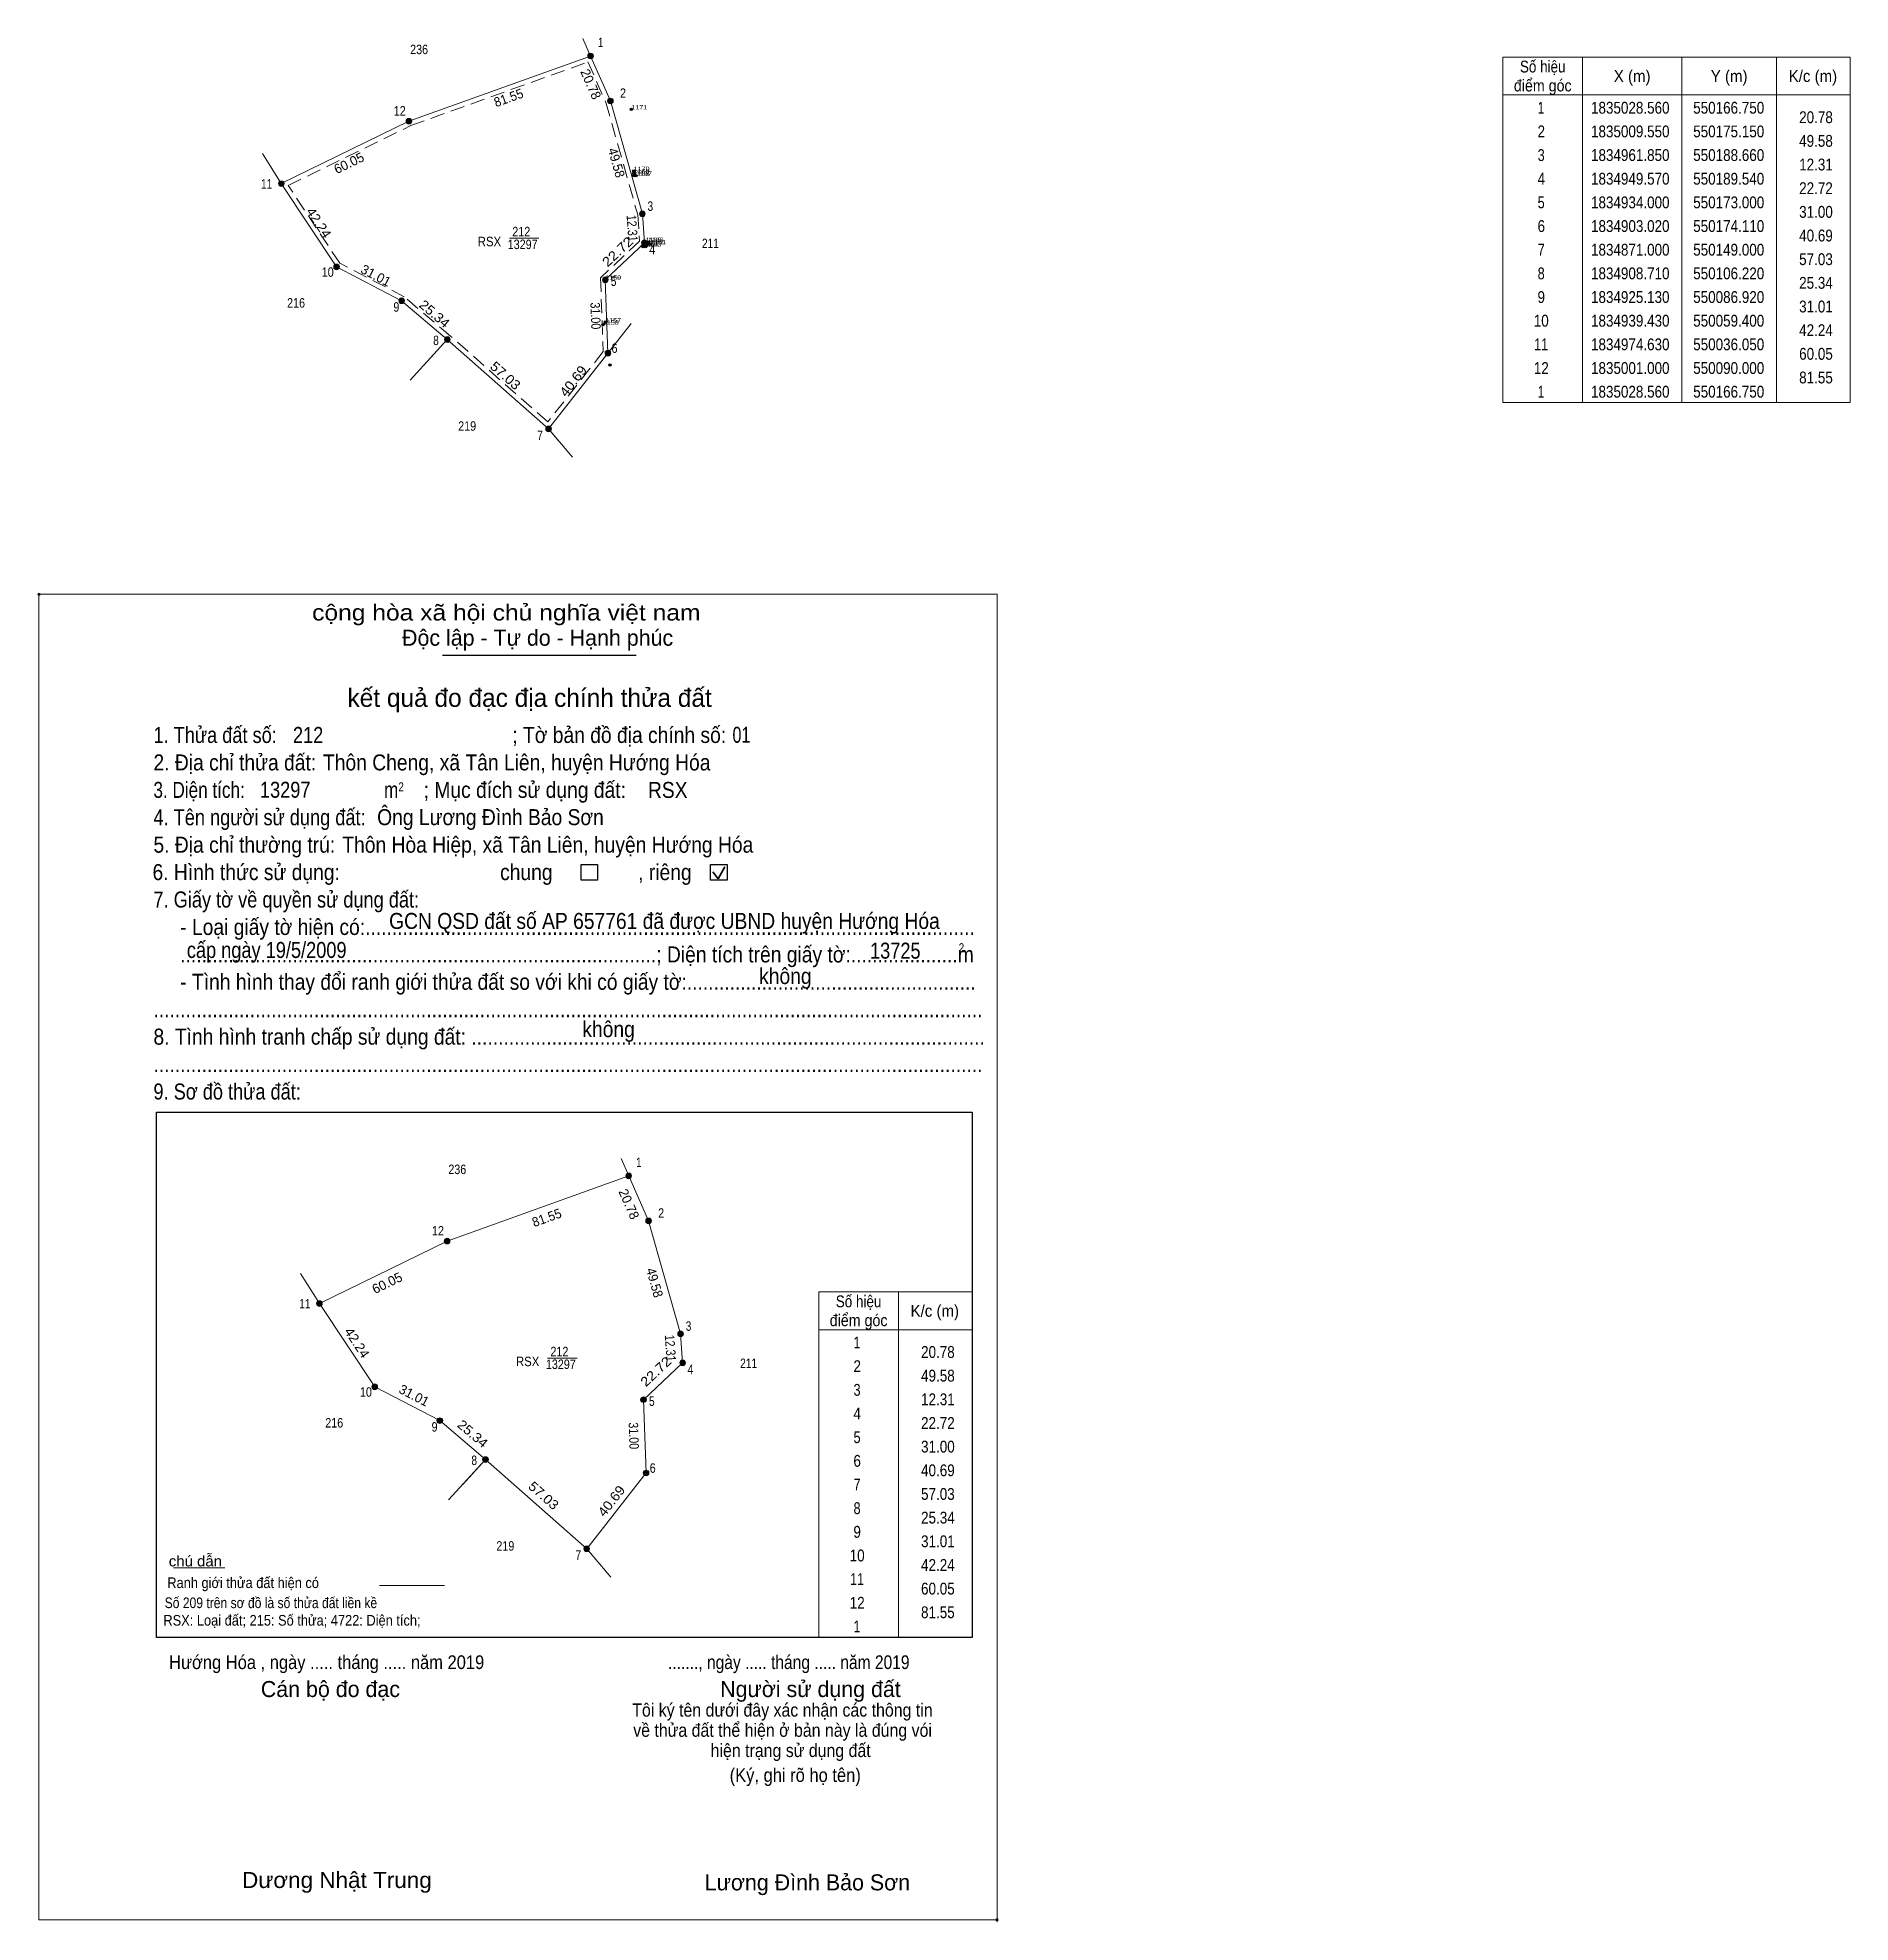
# Model space of a CAD drawing. Header units: metres. Extents: x 549933 to 550699, y 1834240 to 1835036.
import ezdxf
from ezdxf.enums import TextEntityAlignment as Align

# ---------------------------------------------------------------- set-up
doc = ezdxf.new("R2010")
doc.units = ezdxf.units.M
doc.header["$LTSCALE"] = 2
doc.header["$PDMODE"] = 32
doc.header["$PDSIZE"] = 1
doc.linetypes.add('MEDIUM_DASHED', pattern=[4.5, 3, -1.5])
for name, color, linetype, lineweight in [('1', 7, 'MEDIUM_DASHED', 13), ('12', 7, 'Continuous', 13), ('17', 7, 'Continuous', 13), ('2', 7, 'Continuous', 13), ('34', 7, 'Continuous', 13), ('55', 7, 'Continuous', 13), ('6', 7, 'Continuous', 13), ('63', 7, 'Continuous', 13)]:
    doc.layers.add(name, color=color, linetype=linetype, lineweight=lineweight)
doc.layers.add('7', color=7, linetype='Continuous')

msp = doc.modelspace()

# ---------------------------------------------------------------- hatches: boundary and pattern name
at = {"layer": '63'}
for points in [[(550167.95, 1835028.56, 1), (550165.55, 1835028.56, 1)], [(550176.35, 1835009.55, 1), (550173.95, 1835009.55, 1)], [(550091.2, 1835001, 1), (550088.8, 1835001, 1)], [(550037.25, 1834974.63, 1), (550034.85, 1834974.63, 1)], [(550189.86, 1834961.85, 1), (550187.46, 1834961.85, 1)], [(550190.74, 1834949.57, 1), (550188.34, 1834949.57, 1)], [(550060.6, 1834939.43, 1), (550058.2, 1834939.43, 1)], [(550174.2, 1834934, 1), (550171.8, 1834934, 1)], [(550088.12, 1834925.13, 1), (550085.72, 1834925.13, 1)], [(550107.42, 1834908.71, 1), (550105.02, 1834908.71, 1)], [(550175.31, 1834903.02, 1), (550172.91, 1834903.02, 1)], [(550150.2, 1834871, 1), (550147.8, 1834871, 1)], [(550184.09, 1834555.27, 1), (550181.69, 1834555.27, 1)], [(550192.49, 1834536.26, 1), (550190.09, 1834536.26, 1)], [(550107.34, 1834527.71, 1), (550104.94, 1834527.71, 1)], [(550053.39, 1834501.34, 1), (550050.99, 1834501.34, 1)], [(550206, 1834488.56, 1), (550203.6, 1834488.56, 1)], [(550206.88, 1834476.28, 1), (550204.48, 1834476.28, 1)], [(550076.74, 1834466.14, 1), (550074.34, 1834466.14, 1)], [(550190.34, 1834460.71, 1), (550187.94, 1834460.71, 1)], [(550104.26, 1834451.84, 1), (550101.86, 1834451.84, 1)], [(550123.56, 1834435.42, 1), (550121.16, 1834435.42, 1)], [(550191.45, 1834429.73, 1), (550189.05, 1834429.73, 1)], [(550166.34, 1834397.71, 1), (550163.94, 1834397.71, 1)]]:
    msp.add_hatch(color=256, dxfattribs=at).paths.add_polyline_path(points)

# ---------------------------------------------------------------- linework, layer by layer
at = {"layer": '1'}
msp.add_lwpolyline([(550165.67, 1835026.05), (550173.26, 1835008.87), (550186.68, 1834961.5), (550187.48, 1834950.37), (550170.97, 1834934.83), (550172.09, 1834903.68), (550148.73, 1834873.9), (550107.53, 1834910.22), (550088.04, 1834926.8), (550060.78, 1834940.97), (550038.98, 1834973.83), (550090.78, 1834999.15)], close=True, dxfattribs=at)
at = {"layer": '12'}
for p, q in [((550036.05, 1834974.63), (550028.04, 1834987.38)), ((550106.22, 1834908.71), (550096.46, 1834898.06)), ((550183.96, 1834915.58), (550149, 1834871))]:
    msp.add_line(p, q, dxfattribs=at)
for points in [[(550036.05, 1834974.63), (550090, 1835001), (550166.75, 1835028.56)], [(550106.22, 1834908.71), (550086.92, 1834925.13), (550059.4, 1834939.43), (550036.05, 1834974.63)], [(550106.22, 1834908.71), (550149, 1834871), (550153.4, 1834865.8)]]:
    msp.add_lwpolyline(points, dxfattribs=at)
at = {"layer": '17'}
msp.add_line((549990.49, 1834389.6), (550012.21, 1834389.6), dxfattribs=at)
at = {"layer": '2', "lineweight": 25}
for p, q in [((550104.18, 1834775.38), (550186.08, 1834775.38)), ((549983.25, 1834582.21), (550328.06, 1834582.21)), ((550328.06, 1834582.21), (550328.06, 1834360.26))]:
    msp.add_line(p, q, dxfattribs=at)
at = {"layer": '2', "lineweight": 35}
for p, q in [((550220.72, 1834680.83), (550223.53, 1834685.85)), ((550218.42, 1834683.83), (550220.72, 1834680.83))]:
    msp.add_line(p, q, dxfattribs=at)
at = {"layer": '2'}
for points in [[(550163.5, 1835035.92), (550166.75, 1835028.56), (550090, 1835001), (550036.05, 1834974.63), (550028.04, 1834987.38)], [(550090, 1835001), (550166.75, 1835028.56), (550175.15, 1835009.55), (550188.66, 1834961.85)], [(550174.11, 1834903.02), (550149, 1834871), (550106.22, 1834908.71), (550086.92, 1834925.13), (550059.4, 1834939.43), (550036.05, 1834974.63), (550090, 1835001)], [(550090.55, 1834891.61), (550106.22, 1834908.71), (550086.92, 1834925.13), (550059.4, 1834939.43), (550036.05, 1834974.63), (550028.04, 1834987.38)], [(550096.46, 1834898.06), (550106.22, 1834908.71), (550149, 1834871), (550159.17, 1834858.98)], [(550179.64, 1834562.63), (550182.89, 1834555.27), (550106.14, 1834527.71), (550052.19, 1834501.34), (550044.18, 1834514.09)], [(550106.14, 1834527.71), (550182.89, 1834555.27), (550191.29, 1834536.26), (550204.8, 1834488.56)], [(550190.25, 1834429.73), (550165.14, 1834397.71), (550122.36, 1834435.42), (550103.06, 1834451.84), (550075.54, 1834466.14), (550052.19, 1834501.34), (550106.14, 1834527.71)], [(550106.69, 1834418.32), (550122.36, 1834435.42), (550103.06, 1834451.84), (550075.54, 1834466.14), (550052.19, 1834501.34), (550044.18, 1834514.09)], [(550112.6, 1834424.77), (550122.36, 1834435.42), (550165.14, 1834397.71), (550175.31, 1834385.69)]]:
    msp.add_lwpolyline(points, dxfattribs=at)
msp.add_lwpolyline([(549933.59, 1834801.08), (550338.61, 1834801.08), (550338.61, 1834240.88), (549933.59, 1834240.88)], close=True, dxfattribs=at)
at = {"layer": '2', "lineweight": 25}
for points in [[(550162.78, 1834686.82), (550169.74, 1834686.82), (550169.74, 1834680.33), (550162.78, 1834680.33)], [(550217.51, 1834686.82), (550224.47, 1834686.82), (550224.47, 1834680.33), (550217.51, 1834680.33)]]:
    msp.add_lwpolyline(points, close=True, dxfattribs=at)
msp.add_lwpolyline([(550328.06, 1834360.26), (549983.25, 1834360.26), (549983.25, 1834582.21)], dxfattribs=at)
at = {"layer": '2'}
for p in [(549933.59, 1834801.08), (550338.61, 1834240.88)]:
    msp.add_point(p, dxfattribs=at)
at = {"layer": '34'}
for p, q in [((550163.5, 1835035.92), (550166.75, 1835028.56)), ((550179.64, 1834562.63), (550182.89, 1834555.27))]:
    msp.add_line(p, q, dxfattribs=at)
for points in [[(550166.75, 1835028.56), (550175.15, 1835009.55), (550188.66, 1834961.85), (550189.54, 1834949.57)], [(550182.89, 1834555.27), (550191.29, 1834536.26), (550204.8, 1834488.56), (550205.68, 1834476.28)]]:
    msp.add_lwpolyline(points, dxfattribs=at)
at = {"layer": '55'}
for p, q in [((550189.54, 1834949.57), (550173, 1834934)), ((550174.11, 1834903.02), (550173, 1834934)), ((550205.68, 1834476.28), (550189.14, 1834460.71)), ((550190.25, 1834429.73), (550189.14, 1834460.71))]:
    msp.add_line(p, q, dxfattribs=at)
at = {"layer": '6'}
msp.add_line((550077.55, 1834382.22), (550104.97, 1834382.22), dxfattribs=at)
at = {"layer": '63'}
for p, q in [((550586.01, 1835028.09), (550586.01, 1834882.09)), ((550628.01, 1835028.09), (550628.01, 1834882.09)), ((550668.01, 1835028.09), (550668.01, 1834882.09)), ((550552.41, 1835012.09), (550699.21, 1835012.09)), ((550132.46, 1834951.51), (550144.93, 1834951.51)), ((550296.86, 1834506.26), (550296.86, 1834360.26)), ((550296.86, 1834506.26), (550296.86, 1834360.26)), ((550263.26, 1834490.26), (550328.06, 1834490.26)), ((550148.6, 1834478.22), (550161.07, 1834478.22))]:
    msp.add_line(p, q, dxfattribs=at)
for points in [[(550552.41, 1835028.09), (550699.21, 1835028.09), (550699.21, 1834882.09), (550552.41, 1834882.09)], [(550263.26, 1834506.26), (550328.06, 1834506.26), (550328.06, 1834360.26), (550263.26, 1834360.26)]]:
    msp.add_lwpolyline(points, close=True, dxfattribs=at)
for centre in [(550166.75, 1835028.56), (550175.15, 1835009.55), (550090, 1835001), (550036.05, 1834974.63), (550188.66, 1834961.85), (550189.54, 1834949.57), (550059.4, 1834939.43), (550173, 1834934), (550086.92, 1834925.13), (550106.22, 1834908.71), (550174.11, 1834903.02), (550149, 1834871), (550182.89, 1834555.27), (550191.29, 1834536.26), (550106.14, 1834527.71), (550052.19, 1834501.34), (550204.8, 1834488.56), (550205.68, 1834476.28), (550075.54, 1834466.14), (550189.14, 1834460.71), (550103.06, 1834451.84), (550122.36, 1834435.42), (550190.25, 1834429.73), (550165.14, 1834397.71)]:
    msp.add_circle(centre, 1.2, dxfattribs=at)
at = {"layer": '7'}
for p in [(550184, 1835006), (550185, 1834980), (550185, 1834979), (550185, 1834978), (550186, 1834978), (550189, 1834948), (550190, 1834950), (550190, 1834948), (550191, 1834950), (550191, 1834949), (550192, 1834949), (550173, 1834934), (550173, 1834916), (550172, 1834915), (550175, 1834898)]:
    msp.add_point(p, dxfattribs=at)

# ---------------------------------------------------------------- texts
at = {"layer": '1'}
for s, width, p in [('212', 0.85, (550137.475, 1834952.35)), ('RSX', 0.9, (550124.02, 1834948.17)), ('13297', 0.85, (550138.065, 1834946.97)), ('RSX', 0.9, (550140.16, 1834474.88)), ('212', 0.85, (550153.615, 1834479.06)), ('13297', 0.85, (550154.205, 1834473.68))]:
    msp.add_text(s, height=4, dxfattribs=dict(at, width=width)).set_placement(p, align=Align.CENTER)
at = {"layer": '12', "width": 1.25}
for s, p in [('1171', (550184, 1835006)), ('1170', (550185, 1834980)), ('1169', (550185, 1834979)), ('1168', (550185, 1834978)), ('1167', (550186, 1834978)), ('1164', (550189, 1834948)), ('1165', (550190, 1834950)), ('1163', (550190, 1834948)), ('1166', (550191, 1834950)), ('1162', (550191, 1834949)), ('1161', (550192, 1834949)), ('1159', (550173, 1834934)), ('1160', (550173, 1834934)), ('1158', (550172, 1834915)), ('1157', (550173, 1834916))]:
    msp.add_text(s, height=1.8, dxfattribs=at).set_placement(p)
at = {"layer": '2'}
for s, height, width, p in [('cộng hòa xã hội chủ nghĩa việt nam', 6.761, 1.15, (550049.08, 1834790)), ('1. Thửa đất số:', 6.761, 0.85, (549982.02, 1834738.24)), ('212', 6.76, 0.85, (550040.98, 1834738.24)), ('; Tờ bản đồ địa chính số:', 6.761, 0.9, (550133.7, 1834738.24)), ('01', 6.765, 0.75, (550226.76, 1834738.32)), ('2. Địa chỉ thửa đất:', 6.761, 0.9, (549982.02, 1834726.64)), ('Thôn Cheng, xã Tân Liên, huyện Hướng Hóa', 6.765, 0.9, (550053.67, 1834726.64)), ('3. Diện tích:', 6.761, 0.8, (549982.02, 1834715.04)), ('13297', 6.76, 0.85, (550027.02, 1834715.1)), ('m', 6.761, 0.8, (550079.47, 1834715.04)), ('2', 3.863, 0.8, (550085.54, 1834717.76)), ('; Mục đích sử dụng đất:', 6.761, 0.9, (550096.22, 1834715.04)), ('RSX', 6.765, 0.9, (550191.02, 1834715)), ('4. Tên người sử dụng đất:', 6.761, 0.85, (549982.02, 1834703.46)), ('Ông Lương Đình Bảo Sơn', 6.765, 0.9, (550076.56, 1834703.51)), ('5. Địa chỉ thường trú:', 6.761, 0.9, (549982.02, 1834691.87)), ('Thôn Hòa Hiệp, xã Tân Liên, huyện Hướng Hóa', 6.765, 0.9, (550061.83, 1834691.87)), ('6. Hình thức sử dụng:', 6.761, 0.9, (549981.62, 1834680.28)), ('chung                , riêng', 6.761, 0.9, (550128.54, 1834680.28)), ('7. Giấy tờ về quyền sử dụng đất:', 6.761, 0.85, (549982.02, 1834668.7)), ('     - Loại giấy tờ hiện có:..................................................................................................................', 6.761, 0.9, (549982.02, 1834657.1)), ('GCN QSD đất số AP 657761 đã được UBND huyện Hướng Hóa', 6.76, 0.9, (550081.62, 1834659.65)), ('cấp ngày 19/5/2009', 6.76, 0.85, (549996.13, 1834647.38)), ('13725', 6.76, 0.85, (550284.88, 1834647.09)), ('2', 3.863, 0.8, (550322.38, 1834649.76)), ('     .........................................................................................; Diện tích trên giấy tờ:....................m', 6.761, 0.9, (549982.02, 1834645.5)), ('     - Tình hình thay đổi ranh giới thửa đất so với khi có giấy tờ:......................................................', 6.761, 0.9, (549982.02, 1834633.92)), ('không', 6.761, 0.9, (550238.02, 1834636.37)), ('...........................................................................................................................................................', 6.761, 0.9, (549982.02, 1834622.33)), ('8. Tình hình tranh chấp sử dụng đất: ................................................................................................', 6.761, 0.9, (549982.02, 1834610.74)), ('không', 6.761, 0.9, (550163.3, 1834613.93)), ('...........................................................................................................................................................', 6.761, 0.9, (549982.02, 1834599.16)), ('9. Sơ đồ thửa đất:', 6.761, 0.85, (549982.02, 1834587.56)), ('Hướng Hóa , ngày ..... tháng ..... năm 2019', 5.79, 0.9, (549988.63, 1834346.87)), ('......., ngày ..... tháng ..... năm 2019', 5.79, 0.85, (550199.52, 1834346.87)), ('(Ký, ghi rõ họ tên)', 5.795, 0.9, (550225.56, 1834299.16)), ('Dương Nhật Trung', 6.765, 1.05, (550019.48, 1834254.34))]:
    msp.add_text(s, height=height, dxfattribs=dict(at, width=width)).set_placement(p)
for s, height, p in [('Độc lập - Tự do - Hạnh phúc', 6.761, (550087.09, 1834779.34)), ('Cán bộ đo đạc', 6.761, (550027.4, 1834335.04)), ('Người sử dụng đất', 6.761, (550221.54, 1834335.04)), ('Lương Đình Bảo Sơn', 6.765, (550215, 1834253.34))]:
    msp.add_text(s, height=height, dxfattribs=at).set_placement(p)
for s, height, p in [('kết quả đo đạc địa chính thửa đất', 7.727, (550141.02, 1834753.49)), ('.', 1.932, (550338.576, 1834239.84))]:
    msp.add_text(s, height=height, dxfattribs=at).set_placement(p, align=Align.CENTER)
at = {"layer": '2', "width": 0.9}
for s, p in [('Tôi ký tên dưới đây xác nhận các thông tin', (550247.865, 1834326.77)), ('về thửa đất thể hiện ở bản này là đúng vói', (550247.925, 1834318.24)), ('hiện trạng sử dụng đất', (550251.34, 1834309.68))]:
    msp.add_text(s, height=5.585, dxfattribs=at).set_placement(p, align=Align.CENTER)
at = {"layer": '6'}
for s, width, p in [('chú dẫn', 1.05, (549988.51, 1834390.24)), ('Ranh giới thửa đất hiện có ', 0.9, (549987.88, 1834381.1)), ('Số 209 trên sơ đồ là số thửa đất liền kề', 0.85, (549986.76, 1834372.62)), ('RSX: Loại đất; 215: Số thửa; 4722: Diện tích;', 0.9, (549986.22, 1834365.22))]:
    msp.add_text(s, height=4.5, dxfattribs=dict(at, width=width)).set_placement(p)
at = {"layer": '63'}
for s, height, width, p in [(' 1', 4, 0.75, (550172.13, 1835032.3)), (' 2', 4, 0.85, (550181.73, 1835010.89)), (' 12', 4, 0.85, (550088.65, 1835003.39)), ('20.78', 5, 0.85, (550691.81, 1835000.19)), ('49.58', 5, 0.85, (550691.81, 1834990.19)), ('12.31', 5, 0.85, (550691.81, 1834980.19)), (' 11', 4, 0.8, (550032.24, 1834972.54)), ('22.72', 5, 0.85, (550691.81, 1834970.19)), (' 3', 4, 0.8, (550193.22, 1834963.12)), ('31.00', 5, 0.85, (550691.81, 1834960.19)), (' 4', 4, 0.85, (550194.1, 1834944.78)), ('40.69', 5, 0.85, (550691.81, 1834950.19)), ('57.03', 5, 0.85, (550691.81, 1834940.19)), (' 10', 4, 0.85, (550058.21, 1834935.25)), (' 5', 4, 0.8, (550177.71, 1834931.38)), ('25.34', 5, 0.85, (550691.81, 1834930.19)), (' 9', 4, 0.85, (550085.95, 1834920.5)), ('31.01', 5, 0.85, (550691.81, 1834920.19)), (' 8', 4, 0.8, (550102.64, 1834906.39)), ('42.24', 5, 0.85, (550691.81, 1834910.19)), (' 6', 4, 0.85, (550178.15, 1834903.1)), ('60.05', 5, 0.85, (550691.81, 1834900.19)), ('81.55', 5, 0.85, (550691.81, 1834890.19)), (' 7', 4, 0.8, (550146.61, 1834866.29)), (' 1', 4, 0.75, (550188.27, 1834559.01)), (' 12', 4, 0.85, (550104.79, 1834530.1)), (' 2', 4, 0.85, (550197.87, 1834537.6)), (' 11', 4, 0.8, (550048.38, 1834499.25)), (' 3', 4, 0.8, (550209.36, 1834489.83)), ('20.78', 5, 0.85, (550320.68, 1834478.36)), (' 4', 4, 0.85, (550210.24, 1834471.49)), ('49.58', 5, 0.85, (550320.68, 1834468.36)), (' 10', 4, 0.85, (550074.35, 1834461.96)), ('12.31', 5, 0.85, (550320.68, 1834458.36)), (' 5', 4, 0.8, (550193.85, 1834458.09)), (' 9', 4, 0.85, (550102.09, 1834447.21)), ('22.72', 5, 0.85, (550320.68, 1834448.36)), ('31.00', 5, 0.85, (550320.68, 1834438.36)), (' 8', 4, 0.8, (550118.78, 1834433.1)), (' 6', 4, 0.85, (550194.29, 1834429.81)), ('40.69', 5, 0.85, (550320.68, 1834428.36)), ('57.03', 5, 0.85, (550320.67, 1834418.36)), ('25.34', 5, 0.85, (550320.68, 1834408.36)), ('31.01', 5, 0.85, (550320.68, 1834398.36)), (' 7', 4, 0.8, (550162.75, 1834393)), ('42.24', 5, 0.85, (550320.68, 1834388.36)), ('60.05', 5, 0.85, (550320.67, 1834378.36)), ('81.55', 5, 0.85, (550320.67, 1834368.36))]:
    msp.add_text(s, height=height, dxfattribs=dict(at, width=width)).set_placement(p, align=Align.RIGHT)
for s, height, width, p in [('236', 4, 0.85, (550094.295, 1835029.34)), ('Số hiệu', 5, 0.85, (550569.21, 1835021.59)), ('X (m)', 5, 0.95, (550607.01, 1835017.59)), ('Y (m)', 5, 0.95, (550648, 1835017.59)), ('K/c (m)', 5, 0.95, (550683.41, 1835017.59)), ('điểm góc', 5, 0.9, (550569.21, 1835013.59)), (' 1', 5, 0.75, (550567.8, 1835004.19)), ('1835028.560', 5, 0.85, (550606.21, 1835004.19)), ('550166.750', 5, 0.85, (550647.82, 1835004.19)), (' 2', 5, 0.85, (550567.81, 1834994.19)), ('1835009.550', 5, 0.85, (550606.21, 1834994.19)), ('550175.150', 5, 0.85, (550647.82, 1834994.19)), (' 3', 5, 0.8, (550567.81, 1834984.19)), ('1834961.850', 5, 0.85, (550606.21, 1834984.19)), ('550188.660', 5, 0.85, (550647.82, 1834984.19)), (' 4', 5, 0.85, (550567.8, 1834974.19)), ('1834949.570', 5, 0.85, (550606.21, 1834974.19)), ('550189.540', 5, 0.85, (550647.82, 1834974.19)), (' 5', 5, 0.8, (550567.81, 1834964.19)), ('1834934.000', 5, 0.85, (550606.21, 1834964.19)), ('550173.000', 5, 0.85, (550647.82, 1834964.19)), (' 6', 5, 0.85, (550567.81, 1834954.19)), ('1834903.020', 5, 0.85, (550606.21, 1834954.19)), ('550174.110', 5, 0.85, (550647.82, 1834954.19)), ('211', 4, 0.8, (550217.43, 1834947.37)), (' 7', 5, 0.8, (550567.81, 1834944.19)), ('1834871.000', 5, 0.85, (550606.21, 1834944.19)), ('550149.000', 5, 0.85, (550647.82, 1834944.19)), (' 8', 5, 0.8, (550567.81, 1834934.19)), ('1834908.710', 5, 0.85, (550606.21, 1834934.19)), ('550106.220', 5, 0.85, (550647.82, 1834934.19)), ('216', 4, 0.85, (550042.285, 1834922.24)), (' 9', 5, 0.85, (550567.8, 1834924.19)), ('1834925.130', 5, 0.85, (550606.21, 1834924.19)), ('550086.920', 5, 0.85, (550647.82, 1834924.19)), (' 10', 5, 0.85, (550567.8, 1834914.19)), ('1834939.430', 5, 0.85, (550606.21, 1834914.19)), ('550059.400', 5, 0.85, (550647.82, 1834914.19)), (' 11', 5, 0.8, (550567.8, 1834904.19)), ('1834974.630', 5, 0.85, (550606.21, 1834904.19)), ('550036.050', 5, 0.85, (550647.82, 1834904.19)), (' 12', 5, 0.85, (550567.81, 1834894.19)), ('1835001.000', 5, 0.85, (550606.21, 1834894.19)), ('550090.000', 5, 0.85, (550647.82, 1834894.19)), (' 1', 5, 0.75, (550567.8, 1834884.19)), ('1835028.560', 5, 0.85, (550606.21, 1834884.19)), ('550166.750', 5, 0.85, (550647.82, 1834884.19)), ('219', 4, 0.85, (550114.61, 1834870.19)), ('236', 4, 0.85, (550110.435, 1834556.05)), ('Số hiệu', 5, 0.85, (550280.055, 1834499.76)), ('điểm góc', 5, 0.9, (550280.065, 1834491.76)), ('K/c (m)', 5, 0.95, (550312.265, 1834495.76)), (' 1', 5, 0.75, (550278.66, 1834482.36)), ('211', 4, 0.8, (550233.57, 1834474.08)), (' 2', 5, 0.85, (550278.67, 1834472.36)), (' 3', 5, 0.8, (550278.665, 1834462.36)), (' 4', 5, 0.85, (550278.66, 1834452.36)), ('216', 4, 0.85, (550058.425, 1834448.95)), (' 5', 5, 0.8, (550278.665, 1834442.36)), (' 6', 5, 0.85, (550278.665, 1834432.36)), (' 7', 5, 0.8, (550278.67, 1834422.36)), (' 8', 5, 0.8, (550278.67, 1834412.36)), (' 9', 5, 0.85, (550278.66, 1834402.36)), ('219', 4, 0.85, (550130.75, 1834396.9)), (' 10', 5, 0.85, (550278.655, 1834392.36)), (' 11', 5, 0.8, (550278.655, 1834382.36)), (' 12', 5, 0.85, (550278.665, 1834372.36)), (' 1', 5, 0.75, (550278.66, 1834362.36))]:
    msp.add_text(s, height=height, dxfattribs=dict(at, width=width)).set_placement(p, align=Align.CENTER)
for s, rotation, p in [('20.78', 293.839, (550165.036, 1835015.863)), ('60.05', 26.049, (550065.542, 1834981.518)), ('31.01', 332.543, (550075.123, 1834934.043)), ('20.78', 293.839, (550181.176, 1834542.573)), ('60.05', 26.049, (550081.682, 1834508.228)), ('31.01', 332.543, (550091.263, 1834460.753))]:
    msp.add_text(s, height=4, rotation=rotation, dxfattribs=at).set_placement(p, align=Align.CENTER)
for s, rotation, width, p in [('81.55', 19.753, 0.95, (550132.794, 1835009.031)), ('49.58', 285.814, 0.95, (550175.779, 1834982.91)), ('42.24', 303.558, 1.05, (550050.247, 1834956.961)), ('12.31', 274.099, 0.85, (550182.39, 1834955.633)), ('22.72', 43.27, 1.15, (550179.579, 1834944.431)), ('25.34', 319.61, 1.1, (550099.504, 1834918.07)), ('31.00', 272.052, 0.85, (550166.901, 1834918.677)), ('57.03', 318.604, 1.1, (550129.452, 1834891.981)), ('40.69', 51.897, 1.1, (550161.013, 1834889.961)), ('81.55', 19.753, 0.95, (550148.934, 1834535.741)), ('49.58', 285.814, 0.95, (550191.919, 1834509.62)), ('42.24', 303.558, 1.05, (550066.387, 1834483.671)), ('12.31', 274.099, 0.85, (550198.53, 1834482.343)), ('22.72', 43.27, 1.15, (550195.719, 1834471.141)), ('25.34', 319.61, 1.1, (550115.644, 1834444.78)), ('31.00', 272.052, 0.85, (550183.041, 1834445.387)), ('57.03', 318.604, 1.1, (550145.592, 1834418.691)), ('40.69', 51.897, 1.1, (550177.153, 1834416.671))]:
    msp.add_text(s, height=4, rotation=rotation, dxfattribs=dict(at, width=width)).set_placement(p, align=Align.CENTER)

doc.saveas('drawing.dxf')
